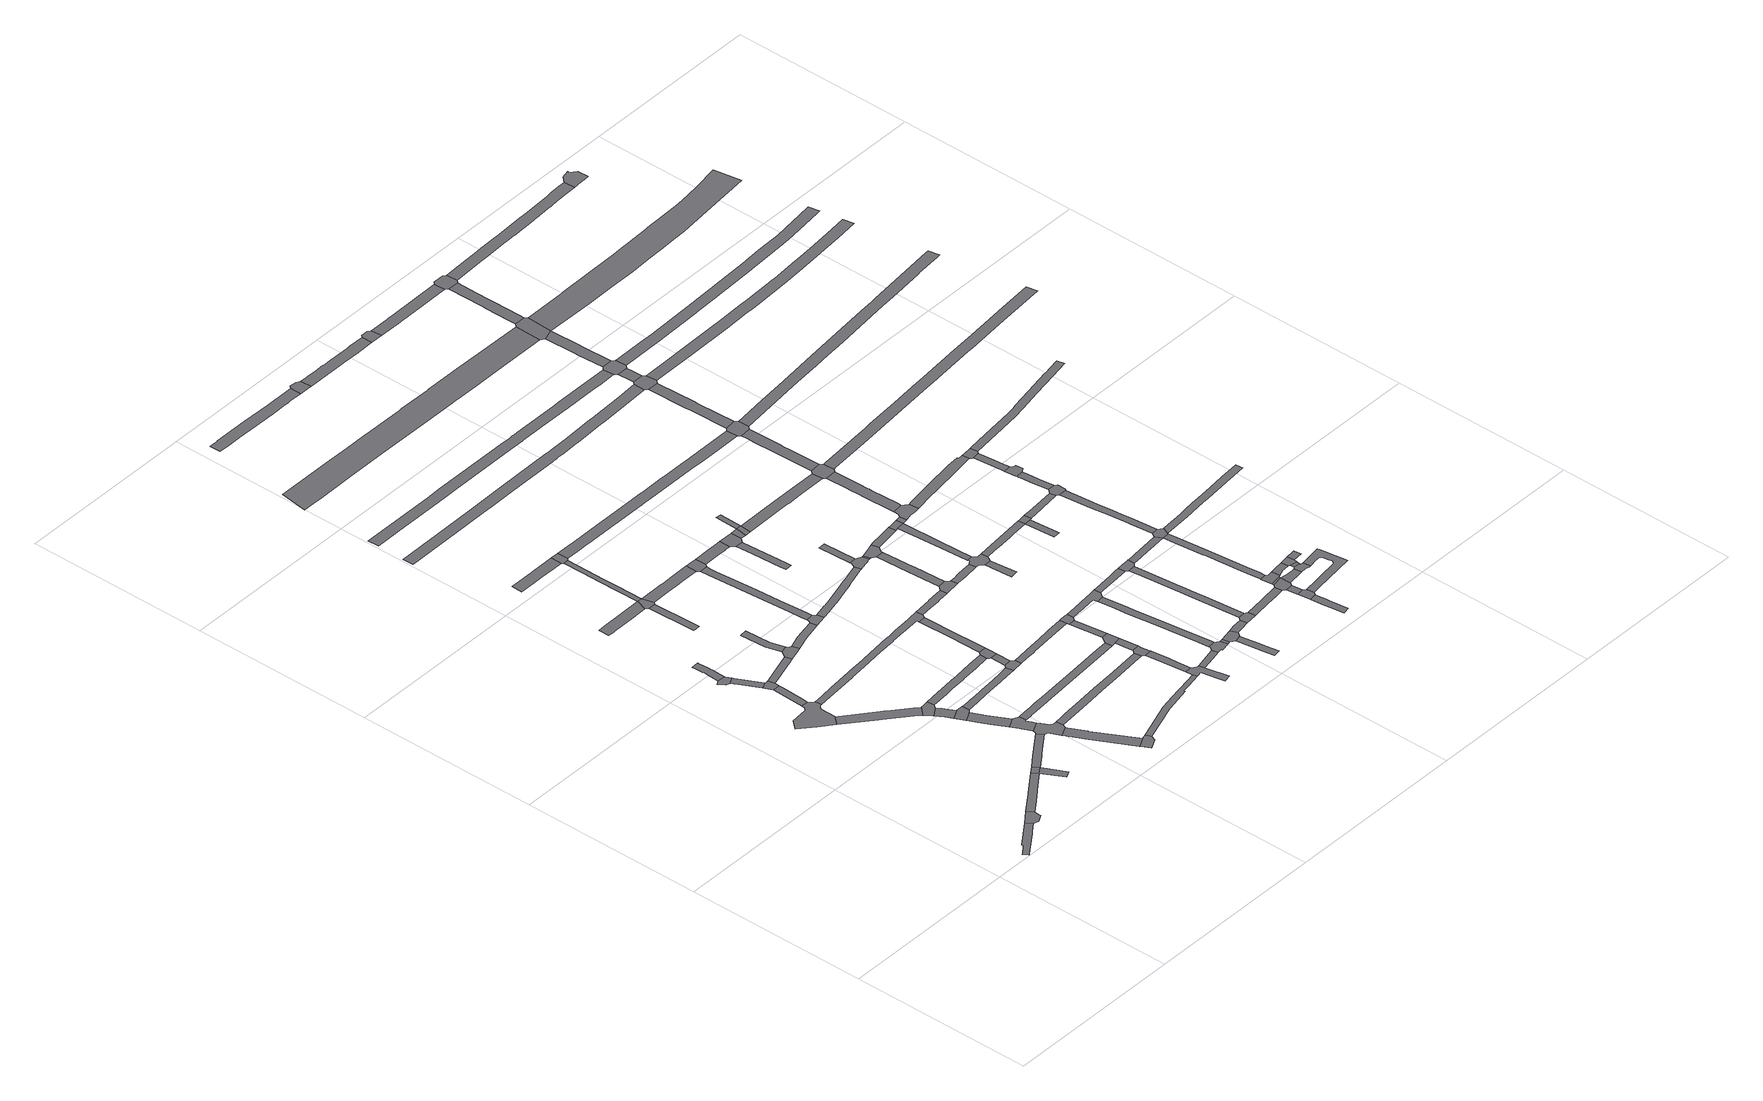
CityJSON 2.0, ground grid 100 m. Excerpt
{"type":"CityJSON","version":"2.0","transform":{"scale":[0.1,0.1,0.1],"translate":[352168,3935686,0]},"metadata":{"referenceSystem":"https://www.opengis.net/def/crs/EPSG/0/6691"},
"CityObjects":{
"road1":{"type":"Road","attributes":{"RoadStructureAttribute.sectionType":"1"},"geometry":[{"type":"MultiSurface","lod":"1","boundaries":[[[0,1,2,3,4,5,6,7,8,9,10]]]}]},
"road2":{"type":"Road","geometry":[{"type":"MultiSurface","lod":"1","boundaries":[[[11,12,13,14,15,0,10]]]}]},
"road3":{"type":"Road","attributes":{"RoadStructureAttribute.sectionType":"1"},"geometry":[{"type":"MultiSurface","lod":"1","boundaries":[[[16,17,18,19,20,15,14,21,22,23,24,25,26,27,28,29,26]]]}]},
"road4":{"type":"Road","geometry":[{"type":"MultiSurface","lod":"1","boundaries":[[[30,31,32,33,34,35,36,37,38,39,40,41,42,43]]]}]},
"road5":{"type":"Road","geometry":[{"type":"MultiSurface","lod":"1","boundaries":[[[29,44,16,26]]]}]},
"road6":{"type":"Road","geometry":[{"type":"MultiSurface","lod":"1","boundaries":[[[45,46,47,48,49,50]]]}]},
"road7":{"type":"Road","attributes":{"RoadStructureAttribute.sectionType":"1"},"geometry":[{"type":"MultiSurface","lod":"1","boundaries":[[[51,52,53,31,30,54,55,56]]]}]},
"road8":{"type":"Road","attributes":{"RoadStructureAttribute.sectionType":"1"},"geometry":[{"type":"MultiSurface","lod":"1","boundaries":[[[57,58,59,60,47,46]]]}]},
"road9":{"type":"Road","attributes":{"RoadStructureAttribute.sectionType":"1"},"geometry":[{"type":"MultiSurface","lod":"1","boundaries":[[[48,61,62,63,64,65,66,67,68,69,70,71,49]]]}]},
"road10":{"type":"Road","geometry":[{"type":"MultiSurface","lod":"1","boundaries":[[[72,59,58,73,74,51,56,75,76]]]}]},
"road11":{"type":"Road","attributes":{"RoadStructureAttribute.sectionType":"1"},"geometry":[{"type":"MultiSurface","lod":"1","boundaries":[[[77,78,79,80,81,82,83,84,85,86,38,37]]]}]},
"road12":{"type":"Road","attributes":{"RoadStructureAttribute.sectionType":"1"},"geometry":[{"type":"MultiSurface","lod":"1","boundaries":[[[87,88,89,90,91,44,29]]]}]},
"road13":{"type":"Road","geometry":[{"type":"MultiSurface","lod":"1","boundaries":[[[80,92,93,94,95,96,97,98,81]]]}]},
"road14":{"type":"Road","attributes":{"RoadStructureAttribute.sectionType":"1"},"geometry":[{"type":"MultiSurface","lod":"1","boundaries":[[[99,100,101,102,103,104,105,106,107,108,109,76,75]]]}]},
"road15":{"type":"Road","attributes":{"RoadStructureAttribute.sectionType":"1"},"geometry":[{"type":"MultiSurface","lod":"1","boundaries":[[[110,111,112,94,93,113,114,115]]]}]},
"road16":{"type":"Road","geometry":[{"type":"MultiSurface","lod":"1","boundaries":[[[116,110,115,117,118,119,120,121]]]}]},
"road17":{"type":"Road","attributes":{"RoadStructureAttribute.sectionType":"1"},"geometry":[{"type":"MultiSurface","lod":"1","boundaries":[[[122,123,124,118,117,125,126,127,128]]]}]},
"road18":{"type":"Road","attributes":{"RoadStructureAttribute.sectionType":"1"},"geometry":[{"type":"MultiSurface","lod":"1","boundaries":[[[129,130,131,132,133,134,135,136,137]]]}]},
"road19":{"type":"Road","geometry":[{"type":"MultiSurface","lod":"1","boundaries":[[[138,122,128,139,140,141,142,143,144,145,146,147]]]}]},
"road20":{"type":"Road","geometry":[{"type":"MultiSurface","lod":"1","boundaries":[[[148,149,150,151,152,153,154,155,156,157,143,142,158,159,90,89,160,161]]]}]},
"road21":{"type":"Road","geometry":[{"type":"MultiSurface","lod":"1","boundaries":[[[162,163,164,165,166,105,104,167,168]]]}]},
"road22":{"type":"Road","attributes":{"RoadStructureAttribute.sectionType":"1"},"geometry":[{"type":"MultiSurface","lod":"1","boundaries":[[[169,170,171,172,173,174,175,176,177,178,179,148,161]]]}]},
"road23":{"type":"Road","attributes":{"RoadStructureAttribute.sectionType":"1"},"geometry":[{"type":"MultiSurface","lod":"1","boundaries":[[[180,181,182,183,184,185]]]}]},
"road24":{"type":"Road","attributes":{"RoadStructureAttribute.sectionType":"1"},"geometry":[{"type":"MultiSurface","lod":"1","boundaries":[[[164,186,187,188,189,190,165]]]}]},
"road25":{"type":"Road","geometry":[{"type":"MultiSurface","lod":"1","boundaries":[[[175,174,191,192,193,194,195]]]}]},
"road26":{"type":"Road","attributes":{"RoadStructureAttribute.sectionType":"1"},"geometry":[{"type":"MultiSurface","lod":"1","boundaries":[[[196,197,198,199,200,201,202,203,204,205]]]}]},
"road27":{"type":"Road","geometry":[{"type":"MultiSurface","lod":"1","boundaries":[[[184,206,207,133,132,185]]]}]},
"road28":{"type":"Road","attributes":{"RoadStructureAttribute.sectionType":"1"},"geometry":[{"type":"MultiSurface","lod":"1","boundaries":[[[42,208,209,210,211,212,213,214,215,216,217,218,219,220,221,222,223,224,225,226,227,228,229,230,231,232,233,234,235,236,237,238,239,240,241,43]]]}]},
"road29":{"type":"Road","attributes":{"RoadStructureAttribute.sectionType":"1"},"geometry":[{"type":"MultiSurface","lod":"1","boundaries":[[[242,243,244,245,246,247,248,97,96,249,250,251,252,253,254,255]]]}]},
"road30":{"type":"Road","attributes":{"RoadStructureAttribute.sectionType":"1"},"geometry":[{"type":"MultiSurface","lod":"1","boundaries":[[[120,256,257,258,259,260,261,262,263,264,265,266,267,268,269,270,271,272,273,274,275,121]]]}]},
"road31":{"type":"Road","attributes":{"RoadStructureAttribute.sectionType":"1"},"geometry":[{"type":"MultiSurface","lod":"1","boundaries":[[[276,277,133,207,278,279,280,281,282]]]}]},
"road32":{"type":"Road","attributes":{"RoadStructureAttribute.sectionType":"1"},"geometry":[{"type":"MultiSurface","lod":"1","boundaries":[[[283,284,285,162,168,286,287,288,289,290,291,292,293]]]}]},
"road33":{"type":"Road","geometry":[{"type":"MultiSurface","lod":"1","boundaries":[[[281,294,295,200,199,282]]]}]},
"road34":{"type":"Road","attributes":{"RoadStructureAttribute.sectionType":"1"},"geometry":[{"type":"MultiSurface","lod":"1","boundaries":[[[296,297,298,299,300,301,302,303,207,206]]]}]},
"road35":{"type":"Road","geometry":[{"type":"MultiSurface","lod":"1","boundaries":[[[292,304,305,306,307,308,293]]]}]},
"road36":{"type":"Road","attributes":{"RoadStructureAttribute.sectionType":"1"},"geometry":[{"type":"MultiSurface","lod":"1","boundaries":[[[309,310,311,312,313,314,315,316,317,318,319,320,321,322,323,324,325,138,147]]]}]},
"road37":{"type":"Road","attributes":{"RoadStructureAttribute.sectionType":"1"},"geometry":[{"type":"MultiSurface","lod":"1","boundaries":[[[326,327,328,329,330,331,332,333,334,335,336,337,151,150]]]}]},
"road38":{"type":"Road","geometry":[{"type":"MultiSurface","lod":"1","boundaries":[[[338,339,340,264,263,341]]]}]},
"road39":{"type":"Road","attributes":{"RoadStructureAttribute.sectionType":"1"},"geometry":[{"type":"MultiSurface","lod":"1","boundaries":[[[342,343,344,345,346,347,348,349,350,351,352,307,306]]]}]},
"road40":{"type":"Road","attributes":{"RoadStructureAttribute.sectionType":"1"},"geometry":[{"type":"MultiSurface","lod":"1","boundaries":[[[339,353,354,340]]]}]},
"road41":{"type":"Road","attributes":{"RoadStructureAttribute.sectionType":"1"},"geometry":[{"type":"MultiSurface","lod":"1","boundaries":[[[194,355,356,357,358,359,360,361,362,363,364,365,195]]]}]},
"road42":{"type":"Road","geometry":[{"type":"MultiSurface","lod":"1","boundaries":[[[366,242,255,367,354,353,368,369]]]}]},
"road43":{"type":"Road","geometry":[{"type":"MultiSurface","lod":"1","boundaries":[[[370,371,372,300,299,348,347]]]}]},
"road44":{"type":"Road","attributes":{"RoadStructureAttribute.sectionType":"1"},"geometry":[{"type":"MultiSurface","lod":"1","boundaries":[[[373,374,375,226,225,376,377,366,369]]]}]},
"road45":{"type":"Road","attributes":{"RoadStructureAttribute.sectionType":"1"},"geometry":[{"type":"MultiSurface","lod":"1","boundaries":[[[378,379,380,381,382,383,384,385,386,387,388,389,390,391,305,304,392,393,394,395,396,397,398,399,400]]]}]},
"road46":{"type":"Road","attributes":{"RoadStructureAttribute.sectionType":"1"},"geometry":[{"type":"MultiSurface","lod":"1","boundaries":[[[401,402,403,404,371,370,405,406,407,408,409]]]}]},
"road47":{"type":"Road","attributes":{"RoadStructureAttribute.sectionType":"1"},"geometry":[{"type":"MultiSurface","lod":"1","boundaries":[[[410,411,412,413,414,415,416,417,418,419,420,421,422,423,338,341]]]}]},
"road48":{"type":"Road","attributes":{"RoadStructureAttribute.sectionType":"1"},"geometry":[{"type":"MultiSurface","lod":"1","boundaries":[[[424,425,426,427,428,429,430,431,432,433,434,435,436,437,438,439,440,441]]]}]},
"road49":{"type":"Road","geometry":[{"type":"MultiSurface","lod":"1","boundaries":[[[442,443,444,445,228,227,446,447,448,449,450,451,452,453]]]}]},
"road50":{"type":"Road","attributes":{"RoadStructureAttribute.sectionType":"1"},"geometry":[{"type":"MultiSurface","lod":"1","boundaries":[[[454,455,456,457,458,459,460,461]]]}]},
"road51":{"type":"Road","geometry":[{"type":"MultiSurface","lod":"1","boundaries":[[[360,359,462,463,464,465,466,467,468,469,470,471]]]}]},
"road52":{"type":"Road","attributes":{"RoadStructureAttribute.sectionType":"1"},"geometry":[{"type":"MultiSurface","lod":"1","boundaries":[[[470,472,473,474,475,476,477,478,471]]]}]},
"road53":{"type":"Road","geometry":[{"type":"MultiSurface","lod":"1","boundaries":[[[401,409,461,460,479,480]]]}]},
"road54":{"type":"Road","geometry":[{"type":"MultiSurface","lod":"1","boundaries":[[[481,482,483,484,332,331,477,476]]]}]},
"road55":{"type":"Road","attributes":{"RoadStructureAttribute.sectionType":"1"},"geometry":[{"type":"MultiSurface","lod":"1","boundaries":[[[485,486,487,484,483,488,489,490,491]]]}]},
"road56":{"type":"Road","geometry":[{"type":"MultiSurface","lod":"1","boundaries":[[[490,492,493,316,315,494,491]]]}]},
"road57":{"type":"Road","attributes":{"RoadStructureAttribute.sectionType":"1"},"geometry":[{"type":"MultiSurface","lod":"1","boundaries":[[[480,479,495,496]]]}]},
"road58":{"type":"Road","attributes":{"RoadStructureAttribute.sectionType":"1"},"geometry":[{"type":"MultiSurface","lod":"1","boundaries":[[[497,493,492,498,499]]]}]},
"road59":{"type":"Road","attributes":{"RoadStructureAttribute.sectionType":"1"},"geometry":[{"type":"MultiSurface","lod":"1","boundaries":[[[500,501,502,503,504,505,506,507,508,509,510,511,512,513,514,515,516,517,518,519,520,521,522,523,524,525,526,527,528]]]}]},
"road60":{"type":"Road","attributes":{"RoadStructureAttribute.sectionType":"1"},"geometry":[{"type":"MultiSurface","lod":"1","boundaries":[[[529,530,468,467,531,532]]]}]},
"road61":{"type":"Road","geometry":[{"type":"MultiSurface","lod":"1","boundaries":[[[533,534,535,536,537,415,414,497,499]]]}]},
"road62":{"type":"Road","geometry":[{"type":"MultiSurface","lod":"1","boundaries":[[[495,538,539,496]]]}]},
"road63":{"type":"Road","geometry":[{"type":"MultiSurface","lod":"1","boundaries":[[[540,541,542,378,543,544,545,546,547]]]}]},
"road64":{"type":"Road","geometry":[{"type":"MultiSurface","lod":"1","boundaries":[[[548,549,453,452,550,551]]]}]},
"road65":{"type":"Road","attributes":{"RoadStructureAttribute.sectionType":"1"},"geometry":[{"type":"MultiSurface","lod":"1","boundaries":[[[540,552,553,541]]]}]},
"road66":{"type":"Road","attributes":{"RoadStructureAttribute.sectionType":"1"},"geometry":[{"type":"MultiSurface","lod":"1","boundaries":[[[554,555,556,557,558,559,560,561,562,563,564,565,566,567,568,569,570,571,572,573,574,575,576,577,578,579,580,581,582]]]}]},
"road67":{"type":"Road","attributes":{"RoadStructureAttribute.sectionType":"1"},"geometry":[{"type":"MultiSurface","lod":"1","boundaries":[[[539,583,584,496]]]}]},
"road68":{"type":"Road","attributes":{"RoadStructureAttribute.sectionType":"1"},"geometry":[{"type":"MultiSurface","lod":"1","boundaries":[[[546,585,586,587,588,547]]]}]},
"road69":{"type":"Road","attributes":{"RoadStructureAttribute.sectionType":"1"},"geometry":[{"type":"MultiSurface","lod":"1","boundaries":[[[589,590,591,549,548,592,593,594]]]}]},
"road70":{"type":"Road","attributes":{"RoadStructureAttribute.sectionType":"1"},"geometry":[{"type":"MultiSurface","lod":"1","boundaries":[[[294,595,596,597,598,599,600,601,602,603,604,605,606,607,608,609,610,611,612,613,614,615,616,617,618,619,620,621,622,623,624,625,626,627,295]]]}]},
"road71":{"type":"Road","geometry":[{"type":"MultiSurface","lod":"1","boundaries":[[[628,629,630,631,632,587,586,633,589,594]]]}]},
"road72":{"type":"Road","geometry":[{"type":"MultiSurface","lod":"1","boundaries":[[[634,635,636,637,638,639,640,641,642,529,532]]]}]},
"road73":{"type":"Road","attributes":{"RoadStructureAttribute.sectionType":"1"},"geometry":[{"type":"MultiSurface","lod":"1","boundaries":[[[550,643,644,645,646,647,648,649,650,551]]]}]},
"road74":{"type":"Road","geometry":[{"type":"MultiSurface","lod":"1","boundaries":[[[651,652,534,533,653,654,655,656,657,658,659,660,661,662]]]}]},
"road75":{"type":"Road","attributes":{"RoadStructureAttribute.sectionType":"1"},"geometry":[{"type":"MultiSurface","lod":"1","boundaries":[[[639,638,663,664]]]}]},
"road76":{"type":"Road","attributes":{"function":"3","RoadStructureAttribute.sectionType":"1"},"geometry":[{"type":"MultiSurface","lod":"1","boundaries":[[[665,666,667,668,669,670,671,672,673,674,675,676,677,678,679,680,681,682,683,684,685,686,687,688,689,690,691]]]}]},
"road77":{"type":"Road","attributes":{"RoadStructureAttribute.sectionType":"1"},"geometry":[{"type":"MultiSurface","lod":"1","boundaries":[[[692,693,694,695,696,641,640,697,698,699,700,701,658,657]]]}]},
"road78":{"type":"Road","geometry":[{"type":"MultiSurface","lod":"1","boundaries":[[[702,703,704,705,706,424,441]]]}]},
"road79":{"type":"Road","attributes":{"RoadStructureAttribute.sectionType":"1"},"geometry":[{"type":"MultiSurface","lod":"1","boundaries":[[[707,708,709,710,711,712,713,714]]]}]},
"road80":{"type":"Road","geometry":[{"type":"MultiSurface","lod":"1","boundaries":[[[713,715,716,664,663,714]]]}]},
"road81":{"type":"Road","attributes":{"RoadStructureAttribute.sectionType":"1"},"geometry":[{"type":"MultiSurface","lod":"1","boundaries":[[[629,717,718,719,720,721,722,723,630]]]}]},
"road82":{"type":"Road","attributes":{"RoadStructureAttribute.sectionType":"1"},"geometry":[{"type":"MultiSurface","lod":"1","boundaries":[[[724,725,726,727,728]]]}]},
"road83":{"type":"Road","geometry":[{"type":"MultiSurface","lod":"1","boundaries":[[[729,730,731,732,646,645,733,724,728,734,735,736]]]}]},
"road84":{"type":"Road","attributes":{"RoadStructureAttribute.sectionType":"1"},"geometry":[{"type":"MultiSurface","lod":"1","boundaries":[[[538,737,738,739,740,741,742,743,744,745,746,747,539]]]}]},
"road85":{"type":"Road","attributes":{"RoadStructureAttribute.sectionType":"1"},"geometry":[{"type":"MultiSurface","lod":"1","boundaries":[[[748,716,715,749,750,751]]]}]},
"road86":{"type":"Road","attributes":{"RoadStructureAttribute.sectionType":"1"},"geometry":[{"type":"MultiSurface","lod":"1","boundaries":[[[752,753,731,730,754,755]]]}]},
"road87":{"type":"Road","geometry":[{"type":"MultiSurface","lod":"1","boundaries":[[[752,755,756,757,720,719]]]}]},
"road88":{"type":"Road","attributes":{"RoadStructureAttribute.sectionType":"1"},"geometry":[{"type":"MultiSurface","lod":"1","boundaries":[[[758,759,760,761,762,660,659,763,764,765,766,767]]]}]},
"road89":{"type":"Road","geometry":[{"type":"MultiSurface","lod":"1","boundaries":[[[750,768,769,770,771,772,751]]]}]},
"road90":{"type":"Road","attributes":{"RoadStructureAttribute.sectionType":"1"},"geometry":[{"type":"MultiSurface","lod":"1","boundaries":[[[773,774,756,755]]]}]},
"road91":{"type":"Road","attributes":{"RoadStructureAttribute.sectionType":"1"},"geometry":[{"type":"MultiSurface","lod":"1","boundaries":[[[703,775,776,777,778,779,780,781,782,783,784,785,786,787,788,789,790,791,792,793,794,795,704]]]}]},
"road92":{"type":"Road","attributes":{"RoadStructureAttribute.sectionType":"1"},"geometry":[{"type":"MultiSurface","lod":"1","boundaries":[[[796,797,798,799,800,801,772,771,802,803,804,805,806]]]}]},
"road93":{"type":"Road","attributes":{"RoadStructureAttribute.sectionType":"1"},"geometry":[{"type":"MultiSurface","lod":"1","boundaries":[[[735,807,808,809,810,811,812,813,814,815,816,817,818,819,815,820,821,736]]]}]},
"road94":{"type":"Road","geometry":[{"type":"MultiSurface","lod":"1","boundaries":[[[822,823,824,825,774,773,826,827,828,829]]]}]},
"road95":{"type":"Road","geometry":[{"type":"MultiSurface","lod":"1","boundaries":[[[830,831,832,833,834,767,766,796,806]]]}]},
"road96":{"type":"Road","attributes":{"RoadStructureAttribute.sectionType":"1"},"geometry":[{"type":"MultiSurface","lod":"1","boundaries":[[[835,836,837,838,839,840,824,823,841,842,843,844,845,846,847,848]]]}]},
"road97":{"type":"Road","attributes":{"RoadStructureAttribute.sectionType":"1"},"geometry":[{"type":"MultiSurface","lod":"1","boundaries":[[[769,849,850,851,852,853,854,855,770]]]}]},
"road98":{"type":"Road","geometry":[{"type":"MultiSurface","lod":"1","boundaries":[[[856,857,858,859,742,741,835,848]]]}]},
"road99":{"type":"Road","attributes":{"RoadStructureAttribute.sectionType":"1"},"geometry":[{"type":"MultiSurface","lod":"1","boundaries":[[[860,861,862,863,864,865,866,867,868,869]]]}]},
"road100":{"type":"Road","geometry":[{"type":"MultiSurface","lod":"1","boundaries":[[[870,871,872,820,815,819,873,874]]]}]},
"road101":{"type":"Road","geometry":[{"type":"MultiSurface","lod":"1","boundaries":[[[875,860,869,876,877,878]]]}]},
"road102":{"type":"Road","attributes":{"RoadStructureAttribute.sectionType":"1"},"geometry":[{"type":"MultiSurface","lod":"1","boundaries":[[[879,880,881,882,883,859,858,884,885,886,887,888]]]}]},
"road103":{"type":"Road","attributes":{"RoadStructureAttribute.sectionType":"1"},"geometry":[{"type":"MultiSurface","lod":"1","boundaries":[[[889,875,878,890,891]]]}]},
"road104":{"type":"Road","attributes":{"RoadStructureAttribute.sectionType":"1"},"geometry":[{"type":"MultiSurface","lod":"1","boundaries":[[[892,893,894,895,896,897,898,831,830,899,900,901,902]]]}]},
"road105":{"type":"Road","geometry":[{"type":"MultiSurface","lod":"1","boundaries":[[[782,903,904,905,906,907,908,783]]]}]},
"road106":{"type":"Road","geometry":[{"type":"MultiSurface","lod":"1","boundaries":[[[909,910,911,853,852,889,891]]]}]},
"road107":{"type":"Road","attributes":{"RoadStructureAttribute.sectionType":"1"},"geometry":[{"type":"MultiSurface","lod":"1","boundaries":[[[910,912,913,911]]]}]},
"road108":{"type":"Road","geometry":[{"type":"MultiSurface","lod":"1","boundaries":[[[912,914,915,916,917,918,913]]]}]},
"road109":{"type":"Road","geometry":[{"type":"MultiSurface","lod":"1","boundaries":[[[919,920,612,611,879,888,921,922]]]}]},
"road110":{"type":"Road","attributes":{"RoadStructureAttribute.sectionType":"1"},"geometry":[{"type":"MultiSurface","lod":"1","boundaries":[[[923,924,925,926,927,928,929,930,931,932,933,822,829]]]}]},
"road111":{"type":"Road","attributes":{"RoadStructureAttribute.sectionType":"1"},"geometry":[{"type":"MultiSurface","lod":"1","boundaries":[[[934,935,936,937,938,910,909,939,940]]]}]},
"road112":{"type":"Road","attributes":{"RoadStructureAttribute.sectionType":"1"},"geometry":[{"type":"MultiSurface","lod":"1","boundaries":[[[941,942,943,870,874,944,945]]]}]},
"road113":{"type":"Road","attributes":{"RoadStructureAttribute.sectionType":"1"},"geometry":[{"type":"MultiSurface","lod":"1","boundaries":[[[946,947,915,914,948,949,950,951,952]]]}]},
"road114":{"type":"Road","attributes":{"RoadStructureAttribute.sectionType":"1"},"geometry":[{"type":"MultiSurface","lod":"1","boundaries":[[[953,954,955,956,957,958,959,960,920,919]]]}]},
"road115":{"type":"Road","geometry":[{"type":"MultiSurface","lod":"1","boundaries":[[[961,962,963,964,892,902]]]}]},
"road116":{"type":"Road","geometry":[{"type":"MultiSurface","lod":"1","boundaries":[[[965,966,967,934,940,968,969,970,971]]]}]},
"road117":{"type":"Road","attributes":{"RoadStructureAttribute.sectionType":"1"},"geometry":[{"type":"MultiSurface","lod":"1","boundaries":[[[972,967,966,973]]]}]},
"road118":{"type":"Road","geometry":[{"type":"MultiSurface","lod":"1","boundaries":[[[974,975,976,946,952,977,972,973]]]}]},
"road119":{"type":"Road","attributes":{"RoadStructureAttribute.sectionType":"1"},"geometry":[{"type":"MultiSurface","lod":"1","boundaries":[[[876,978,979,980,981,982,983,984,985,971,970,986,987,988,989,990,991,992,993,877]]]}]},
"road120":{"type":"Road","attributes":{"RoadStructureAttribute.sectionType":"1"},"geometry":[{"type":"MultiSurface","lod":"1","boundaries":[[[994,995,996,997,998,999,964,963,1000,1001,1002,1003,1004]]]}]},
"road121":{"type":"Road","geometry":[{"type":"MultiSurface","lod":"1","boundaries":[[[527,957,956,1005,1006,1007,1008,528]]]}]},
"road122":{"type":"Road","attributes":{"RoadStructureAttribute.sectionType":"1"},"geometry":[{"type":"MultiSurface","lod":"1","boundaries":[[[1009,1010,1011,1012,1013,1014,1015,1008,1007]]]}]},
"road123":{"type":"Road","attributes":{"RoadStructureAttribute.sectionType":"1"},"geometry":[{"type":"MultiSurface","lod":"1","boundaries":[[[1016,1017,975,974]]]}]},
"road124":{"type":"Road","geometry":[{"type":"MultiSurface","lod":"1","boundaries":[[[1018,1019,1020,1021,941,945,994,1004]]]}]},
"road125":{"type":"Road","geometry":[{"type":"MultiSurface","lod":"1","boundaries":[[[1022,1023,1024,570,569,1013,1012,1025]]]}]},
"road126":{"type":"Road","attributes":{"RoadStructureAttribute.sectionType":"1"},"geometry":[{"type":"MultiSurface","lod":"1","boundaries":[[[1026,1027,1028,1029,906,905,1030,1031,1032,1033,1034,1035,1036]]]}]},
"road127":{"type":"Road","attributes":{"RoadStructureAttribute.sectionType":"1"},"geometry":[{"type":"MultiSurface","lod":"1","boundaries":[[[1037,1038,1039,1040,1021,1020,1041,1042,1043,1044]]]}]},
"road128":{"type":"Road","geometry":[{"type":"MultiSurface","lod":"1","boundaries":[[[1045,1046,1044,1043,1047,1048,1049,1050]]]}]},
"road129":{"type":"Road","attributes":{"RoadStructureAttribute.sectionType":"1"},"geometry":[{"type":"MultiSurface","lod":"1","boundaries":[[[1051,1052,1053,1045,1050,1054,1055,1056,1057]]]}]},
"road130":{"type":"Road","attributes":{"RoadStructureAttribute.sectionType":"1"},"geometry":[{"type":"MultiSurface","lod":"1","boundaries":[[[1058,1059,1060,1061,1024,1023,1062,1063,1064,1065]]]}]},
"road131":{"type":"Road","geometry":[{"type":"MultiSurface","lod":"1","boundaries":[[[1066,1067,1068,927,926,1069,1051,1057]]]}]},
"road132":{"type":"Road","attributes":{"RoadStructureAttribute.sectionType":"1"},"geometry":[{"type":"MultiSurface","lod":"1","boundaries":[[[1070,1071,1072,1073,1074,1075,918,917,1076,1077,1078,1079,1080,961,1081,1082,1083,1084,1085,1086,1087,1088,1089,1090,1091,1092,1093,1094,1095,1096,1097,1098,1099,1100,1101,1102,1103,962,961,902]]]}]},
"road133":{"type":"Road","geometry":[{"type":"MultiSurface","lod":"1","boundaries":[[[1064,1104,1105,1106,678,677,1107,1065]]]}]},
"road134":{"type":"Road","attributes":{"RoadStructureAttribute.sectionType":"1"},"geometry":[{"type":"MultiSurface","lod":"1","boundaries":[[[1105,1108,1109,1110,1111,1112,1113,1114,1115,1116,1117,1118,1119,1120,1106]]]}]},
"road135":{"type":"Road","geometry":[{"type":"MultiSurface","lod":"1","boundaries":[[[1114,1113,1121,1122,1123,1124,1125,1026,1036]]]}]},
"road136":{"type":"Road","attributes":{"RoadStructureAttribute.sectionType":"1"},"geometry":[{"type":"MultiSurface","lod":"1","boundaries":[[[1066,1126,1127,1128,1129,1130,1131,1132,1133,1134,1135,1136,1137,1138,1139,1140,1141,1142,1143,1144,1067]]]}]},
"road137":{"type":"Road","attributes":{"RoadStructureAttribute.sectionType":"1"},"geometry":[{"type":"MultiSurface","lod":"1","boundaries":[[[856,1145,1146,1147,1148,1149,1150,1151,1152,1153,1154,1155,1156,1157,1158,1159,1160,1161,1162,1163,1164,1165,1166,857]]]}]},
"road138":{"type":"Road","attributes":{"RoadStructureAttribute.sectionType":"1"},"geometry":[{"type":"MultiSurface","lod":"1","boundaries":[[[921,1167,1168,1169,1170,1171,1172,1173,1174,1175,1176,1177,1178,1179,1180,1181,1182,1183,1184,1185,1186,1187,1188,1189,922]]]}]},
"road139":{"type":"Road","attributes":{"RoadStructureAttribute.sectionType":"1"},"geometry":[{"type":"MultiSurface","lod":"1","boundaries":[[[1005,1190,1191,1192,1193,1194,1195,1196,1197,1198,1199,1200,1201,1202,1203,1204,1205,1206,1207,1208,1209,1210,1211,1212,1213,1214,1215,1216,1006]]]}]},
"road140":{"type":"Road","attributes":{"RoadStructureAttribute.sectionType":"1"},"geometry":[{"type":"MultiSurface","lod":"1","boundaries":[[[1217,1218,1219,1220,1221,1222,1223,1224,1225,1226,1227,1228,1229,1230,1231,1122,1121,1232,1233,1234,1235,1236,1237,1238,1239,1240,1241,1242,1243,1244,1245,1246,1247,1248]]]}]},
"road141":{"type":"Road","attributes":{"RoadStructureAttribute.sectionType":"1"},"geometry":[{"type":"MultiSurface","lod":"1","boundaries":[[[1249,1250,1251,1252,1253,1254,1255,1256,1257,1258,1259,1260,1261,1262,1263,1264,1265,1266,1267,1268,1269,1270,1271,1272,1273,1274,1022,1025]]]}]},
"road142":{"type":"Road","attributes":{"function":"3","RoadStructureAttribute.sectionType":"1"},"geometry":[{"type":"MultiSurface","lod":"1","boundaries":[[[1275,1276,1277,1278,1279,1280,1281,1282,1283,1284,1285,1286,1287,1104,1064,1288,1289,1290,1291,1292,1293,1294,1295,1296]]]}]},
"road143":{"type":"Road","geometry":[{"type":"MultiSurface","lod":"1","boundaries":[[[1248,1247,1297,1298,1299,1300,1301,1302,1303,1304]]]}]}
},
"vertices":[
[382,175,0],[250,79,0],[255,73,0],[250,69,0],[203,34,0],[198,31,0],[217,5,0],[224,10,0],[345,98,0],[356,107,0],[406,143,0],
[435,134,0],[476,156,0],[472,164,0],[478,194,0],[454,229,0],
[688,398,0],[636,361,0],[564,309,0],[558,304,0],[539,290,0],[542,240,0],[544,244,0],[570,263,0],[636,312,0],[659,328,0],[711,366,0],[772,252,0],[807,270,0],[745,391,0],
[419,1523,0],[379,1525,0],[378,1507,0],[365,1492,0],[268,1482,0],[230,1436,0],[308,1371,0],[380,1312,0],[418,1357,0],[418,1358,0],[421,1445,0],[436,1461,0],[447,1462,0],[443,1499,0],
[722,423,0],
[273,1893,0],[292,1888,0],[328,1906,0],[313,1935,0],[272,1941,0],[250,1926,0],
[387,1703,0],[386,1678,0],[382,1584,0],[421,1557,0],[426,1678,0],[427,1701,0],
[312,1850,0],[364,1749,0],[400,1767,0],[332,1898,0],
[315,2014,0],[315,2017,0],[314,2037,0],[311,2096,0],[311,2099,0],[271,2098,0],[272,2078,0],[274,2035,0],[275,2025,0],[275,2015,0],[274,1991,0],
[410,1763,0],[381,1716,0],[385,1709,0],[429,1728,0],[421,1766,0],
[532,1187,0],[544,1177,0],[661,1082,0],[688,1056,0],[730,1100,0],[704,1124,0],[608,1204,0],[598,1212,0],[570,1234,0],[494,1296,0],
[813,440,0],[830,453,0],[945,536,0],[922,569,0],[790,473,0],
[700,1044,0],[719,1015,0],[770,1049,0],[774,1055,0],[782,1065,0],[778,1104,0],[756,1102,0],
[434,1730,0],[436,1730,0],[557,1768,0],[589,1778,0],[606,1783,0],[619,1787,0],[608,1823,0],[594,1819,0],[492,1788,0],[429,1768,0],[422,1766,0],
[819,960,0],[800,997,0],[787,1023,0],[735,992,0],[740,982,0],[764,933,0],
[834,960,0],[790,879,0],[845,906,0],[849,910,0],[858,919,0],[858,959,0],
[937,724,0],[895,805,0],[881,833,0],[798,864,0],[815,830,0],[843,774,0],[883,696,0],
[234,2543,0],[246,2544,0],[378,2545,0],[460,2546,0],[481,2606,0],[368,2605,0],[243,2604,0],[201,2603,0],[201,2543,0],
[969,711,0],[906,652,0],[908,649,0],[910,644,0],[934,594,0],[988,622,0],[978,642,0],[964,670,0],[966,670,0],[973,671,0],
[1048,499,0],[1050,504,0],[1057,517,0],[1053,557,0],[1035,556,0],[1020,564,0],[1015,567,0],[1011,573,0],[1010,577,0],[1006,585,0],[929,574,0],[927,573,0],[965,531,0],[994,472,0],
[688,1850,0],[669,1857,0],[667,1867,0],[628,1856,0],[624,1850,0],[665,1801,0],[699,1812,0],
[998,463,0],[1008,443,0],[1010,439,0],[1043,372,0],[1043,371,0],[1164,145,0],[1219,174,0],[1211,188,0],[1095,400,0],[1095,401,0],[1053,489,0],
[484,2269,0],[496,2269,0],[524,2270,0],[522,2324,0],[515,2532,0],[475,2532,0],
[645,1947,0],[637,2085,0],[598,2083,0],[605,1940,0],[626,1863,0],
[1167,139,0],[1191,95,0],[1245,124,0],[1256,152,0],[1246,183,0],
[276,3060,0],[333,3060,0],[415,3060,0],[467,3061,0],[467,3121,0],[438,3121,0],[333,3120,0],[328,3120,0],[188,3120,0],[188,3060,0],
[526,2546,0],[507,2606,0],
[547,1472,0],[576,1475,0],[603,1478,0],[603,1476,0],[694,1485,0],[694,1487,0],[756,1493,0],[833,1501,0],[923,1510,0],[1021,1520,0],[1023,1520,0],[1055,1523,0],[1080,1526,0],[1098,1528,0],[1098,1526,0],[1179,1534,0],[1208,1537,0],[1208,1522,0],[1248,1525,0],[1261,1544,0],[1257,1581,0],[1200,1575,0],[1191,1574,0],[1087,1564,0],[1050,1560,0],[1023,1557,0],[1021,1557,0],[887,1543,0],[829,1537,0],[770,1532,0],[753,1530,0],[674,1522,0],[572,1512,0],[499,1504,0],
[1205,1147,0],[1117,1139,0],[1018,1129,0],[1016,1129,0],[976,1125,0],[928,1120,0],[864,1113,0],[881,1075,0],[932,1080,0],[946,1081,0],[1016,1088,0],[1018,1088,0],[1117,1098,0],[1204,1107,0],
[928,927,0],[1002,935,0],[1014,936,0],[1016,936,0],[1033,938,0],[1114,946,0],[1165,951,0],[1218,956,0],[1207,994,0],[1177,991,0],[1161,989,0],[1151,988,0],[1151,986,0],[1066,978,0],[1016,973,0],[1014,973,0],[998,971,0],[961,968,0],[920,964,0],[874,959,0],
[479,2939,0],[479,2835,0],[506,2755,0],[505,2835,0],[505,2938,0],[504,3051,0],[478,3050,0],
[825,1888,0],[763,1874,0],[759,1873,0],[748,1827,0],[753,1829,0],[753,1831,0],[770,1836,0],[797,1842,0],[809,1845,0],[883,1862,0],[875,1899,0],
[514,3061,0],[513,3121,0],
[631,2547,0],[703,2547,0],[728,2548,0],[827,2549,0],[827,2609,0],[726,2608,0],[660,2607,0],[647,2607,0],
[949,1877,0],[941,1914,0],[926,1928,0],[884,1925,0],[885,1914,0],
[988,672,0],[1011,674,0],[1013,674,0],[1057,678,0],[1343,702,0],[1615,726,0],[1651,730,0],[1648,770,0],[1581,764,0],[1342,743,0],[1154,727,0],[1133,725,0],[1091,722,0],[1061,719,0],[1013,715,0],[1011,715,0],[979,712,0],
[1182,529,0],[1249,536,0],[1368,547,0],[1484,558,0],[1661,575,0],[1682,577,0],[1676,617,0],[1480,598,0],[1358,587,0],[1245,576,0],[1123,564,0],[1094,561,0],
[1278,999,0],[1261,1014,0],[1221,1009,0],[1281,963,0],
[925,1958,0],[913,2117,0],[903,2246,0],[885,2482,0],[885,2500,0],[885,2534,0],[841,2532,0],[842,2482,0],[861,2238,0],[877,2023,0],[882,1952,0],
[1259,1094,0],[1219,1094,0],
[1467,223,0],[1612,251,0],[1610,259,0],[1650,266,0],[1736,283,0],[1730,307,0],[1677,297,0],[1616,285,0],[1605,282,0],[1541,270,0],[1458,253,0],
[1218,1162,0],[1213,1100,0],[1259,1128,0],[1258,1163,0],
[894,2549,0],[894,2609,0],[848,2609,0],
[1256,1271,0],[1255,1308,0],[1255,1321,0],[1214,1324,0],[1216,1266,0],
[1325,2017,0],[1277,2003,0],[1244,1993,0],[1225,1987,0],[1225,1989,0],[1185,1977,0],[1136,1963,0],[1060,1941,0],[1057,1940,0],[1040,1937,0],[1028,1934,0],[1027,1934,0],[1026,1933,0],[1014,1931,0],[1021,1893,0],[1025,1894,0],[1027,1894,0],[1063,1902,0],[1068,1903,0],[1156,1929,0],[1196,1940,0],[1224,1949,0],[1336,1983,0],
[1066,2611,0],[1036,2611,0],[1034,2611,0],[983,2610,0],[983,2550,0],[1013,2550,0],[1033,2550,0],[1035,2550,0],[1067,2550,0],
[1328,967,0],[1377,972,0],[1391,974,0],[1557,990,0],[1643,999,0],[1640,1037,0],[1611,1034,0],[1575,1031,0],[1552,1028,0],[1539,1027,0],[1472,1020,0],[1472,1019,0],[1408,1012,0],[1325,1004,0],
[650,4857,0],[553,4857,0],[545,4857,0],[489,4858,0],[323,4860,0],[130,4859,0],[129,4859,0],[93,4859,0],[80,4859,0],[80,4798,0],[132,4798,0],[219,4798,0],[297,4797,0],[453,4797,0],[543,4797,0],[556,4797,0],[576,4798,0],[649,4797,0],
[1391,1596,0],[1360,1593,0],[1360,1591,0],[1357,1591,0],[1327,1551,0],[1327,1549,0],[1380,1554,0],[1395,1556,0],[1395,1557,0],[1396,1557,0],[1455,1563,0],[1451,1602,0],
[1095,2434,0],[1105,2271,0],[1107,2243,0],[1147,2245,0],[1145,2275,0],[1131,2484,0],[1129,2529,0],[1088,2530,0],
[1765,290,0],[1785,194,0],[1792,164,0],[1828,171,0],[1831,172,0],[1804,298,0],[1797,330,0],[1787,328,0],[1763,347,0],[1725,342,0],
[1753,425,0],[1753,431,0],[1754,431,0],[1750,468,0],[1737,569,0],[1697,564,0],[1710,464,0],
[1149,2551,0],[1148,2611,0],
[1736,579,0],[1730,622,0],[1728,637,0],[1688,632,0],
[1677,728,0],[1679,706,0],[1684,668,0],[1724,671,0],[1719,712,0],[1716,738,0],[1676,732,0],
[1707,807,0],[1670,803,0],[1667,731,0],
[1180,2551,0],[1188,2612,0],
[1646,981,0],[1687,960,0],[1683,986,0],
[1587,3667,0],[1393,3657,0],[1372,3657,0],[1201,3650,0],[1184,3649,0],[1095,3645,0],[1048,3645,0],[1046,3645,0],[727,3642,0],[523,3640,0],[398,3638,0],[17,3634,0],[17,3574,0],[398,3578,0],[523,3579,0],[584,3580,0],[729,3581,0],[784,3582,0],[1018,3584,0],[1045,3584,0],[1047,3585,0],[1054,3585,0],[1096,3585,0],[1185,3589,0],[1205,3589,0],[1375,3596,0],[1396,3597,0],[1700,3610,0],[1701,3672,0],
[1924,358,0],[1872,346,0],[1878,313,0],[1931,325,0],
[1697,1004,0],[1694,1040,0],[1679,1039,0],[1679,1041,0],[1652,1038,0],
[1213,2552,0],[1218,2612,0],
[1375,2053,0],[1338,2051,0],[1339,2044,0],[1337,1981,0],[1345,1983,0],[1386,1993,0],[1416,2001,0],[1407,2036,0],
[1516,1630,0],[1471,1625,0],[1542,1572,0],[1538,1611,0],
[1368,2234,0],[1329,2232,0],
[20,3786,0],[210,3786,0],[440,3787,0],[523,3788,0],[566,3788,0],[963,3790,0],[1048,3790,0],[1050,3790,0],[1055,3790,0],[1056,3790,0],[1188,3791,0],[1337,3791,0],[1371,3791,0],[1545,3792,0],[1598,3792,0],[1696,3793,0],[1693,3853,0],[1538,3852,0],[1372,3851,0],[1336,3851,0],[1080,3850,0],[1057,3850,0],[1050,3850,0],[1048,3850,0],[1027,3850,0],[963,3850,0],[524,3848,0],[439,3847,0],[16,3846,0],
[1222,2737,0],[1192,2739,0],
[1419,2001,0],[1425,2003,0],[1415,2038,0],[1412,2038,0],
[1449,1985,0],[1460,1804,0],[1460,1802,0],[1505,1807,0],[1505,1810,0],[1494,1987,0],
[587,3061,0],[643,3061,0],[663,3061,0],[807,3061,0],[846,3061,0],[856,3061,0],[1037,3061,0],[1039,3061,0],[1041,3061,0],[1114,3061,0],[1139,3061,0],[1295,3062,0],[1297,3062,0],[1388,3062,0],[1451,3062,0],[1578,3062,0],[1718,3062,0],[1716,3123,0],[1461,3122,0],[1449,3122,0],[1388,3122,0],[1295,3122,0],[1254,3122,0],[1109,3122,0],[1108,3122,0],[1042,3122,0],[1040,3122,0],[857,3121,0],[807,3121,0],[794,3121,0],[634,3121,0],[590,3121,0],[587,3121,0],
[1494,2000,0],[1512,2024,0],[1502,2063,0],[1485,2059,0],[1485,2057,0],[1427,2001,0],
[1940,326,0],[1957,330,0],[1958,323,0],[1958,322,0],[2010,333,0],[2001,372,0],[1977,390,0],[1937,385,0],[1938,377,0],
[1569,1575,0],[1604,1579,0],[1691,1588,0],[1687,1626,0],[1667,1624,0],[1602,1617,0],[1579,1615,0],[1574,1614,0],
[1759,1047,0],[1733,1044,0],[1737,1008,0],[1780,1012,0],[1788,1013,0],[1857,1020,0],[1860,997,0],[1900,1002,0],[1918,1026,0],[1915,1063,0],[1880,1059,0],[1851,1056,0],
[2025,336,0],[2017,375,0],
[65,4218,0],[107,4219,0],[334,4222,0],[475,4221,0],[529,4221,0],[850,4220,0],[1053,4220,0],[1055,4220,0],[1086,4220,0],[1093,4220,0],[1240,4220,0],[1376,4221,0],[1672,4222,0],[1675,4367,0],[1375,4369,0],[1282,4369,0],[1056,4370,0],[1054,4370,0],[868,4370,0],[863,4370,0],[851,4370,0],[560,4371,0],[532,4371,0],[478,4371,0],[334,4372,0],[24,4372,0],[1,4217,0],
[1870,920,0],[1881,825,0],[1898,691,0],[1910,603,0],[1930,443,0],[1976,399,0],[1949,609,0],[1938,697,0],[1921,830,0],[1917,866,0],
[718,4797,0],[722,4797,0],[718,4856,0],[701,4869,0],[664,4872,0],
[2070,207,0],[2074,180,0],[2084,113,0],[2123,119,0],[2111,193,0],[2105,225,0],[2088,328,0],[2053,319,0],
[2105,353,0],[2090,391,0],
[1525,2027,0],[1590,2037,0],[1659,2047,0],[1653,2086,0],[1653,2087,0],[1589,2078,0],[1517,2067,0],
[1730,1567,0],[1733,1530,0],[1742,1418,0],[1784,1422,0],[1769,1570,0],
[1757,1634,0],[1734,1653,0],[1705,1651,0],[1706,1640,0],[1706,1589,0],[1772,1575,0],[1784,1597,0],[1781,1636,0],
[1430,2554,0],[1484,2554,0],[1492,2554,0],[1577,2555,0],[1732,2556,0],[1728,2616,0],[1590,2615,0],[1481,2614,0],[1471,2614,0],[1234,2612,0],[1224,2612,0],
[2129,399,0],[2136,359,0],[2186,366,0],[2181,405,0],
[1675,2050,0],[1691,1838,0],[1728,1842,0],[1720,2057,0],
[1714,2095,0],[1671,2088,0],
[2089,1082,0],[2048,1078,0],[2044,1077,0],[2044,1076,0],[1938,1065,0],[1926,1027,0],[1943,1029,0],[2022,1036,0],[2112,1044,0],[2108,1084,0],
[2213,369,0],[2254,375,0],[2249,414,0],[2233,424,0],[2193,421,0],
[1752,2061,0],[1746,2100,0],
[863,4796,0],[869,4796,0],[876,4796,0],[956,4796,0],[1059,4795,0],[1061,4795,0],[1106,4796,0],[1152,4796,0],[1152,4855,0],[1119,4855,0],[1062,4855,0],[1060,4855,0],[1055,4855,0],[1046,4855,0],[961,4855,0],[940,4855,0],[879,4855,0],[875,4856,0],[823,4855,0],[769,4856,0],[763,4856,0],
[2129,1033,0],[2136,964,0],[2146,872,0],[2161,728,0],[2162,723,0],[2168,665,0],[2210,647,0],[2201,727,0],[2201,732,0],[2189,842,0],[2169,1038,0],
[1791,1598,0],[1869,1606,0],[1869,1605,0],[1899,1608,0],[1933,1611,0],[1960,1613,0],[1991,1616,0],[1990,1618,0],[2082,1627,0],[2095,1460,0],[2135,1464,0],[2134,1481,0],[2122,1629,0],[2078,1664,0],[1827,1640,0],
[1845,2128,0],[1817,2151,0],[1758,2142,0],[1759,2116,0],[1790,2070,0],[1806,2068,0],[1831,2072,0],[1853,2075,0],
[2185,1053,0],[2187,1090,0],[2187,1092,0],[2183,1091,0],[2139,1087,0],
[1746,2542,0],[1750,2416,0],[1750,2414,0],[1752,2345,0],[1752,2343,0],[1752,2335,0],[1817,2176,0],[1815,2261,0],[1813,2323,0],[1812,2342,0],[1812,2347,0],[1810,2403,0],[1809,2451,0],[1806,2546,0],
[2374,390,0],[2380,391,0],[2442,399,0],[2477,404,0],[2471,443,0],[2375,431,0],[2360,429,0],
[1820,2561,0],[1817,2622,0],[1802,2635,0],[1742,2631,0],
[2510,259,0],[2520,182,0],[2521,175,0],[2523,153,0],[2533,76,0],[2572,84,0],[2561,179,0],[2560,187,0],[2557,208,0],[2549,264,0],
[2127,1670,0],[2085,1666,0],[2078,1665,0],[2131,1630,0],[2131,1632,0],
[2501,326,0],[2559,281,0],[2556,321,0],[2540,332,0],
[1733,3048,0],[1733,3015,0],[1734,2966,0],[1737,2863,0],[1738,2814,0],[1798,2814,0],[1797,2846,0],[1797,2867,0],[1793,3045,0],[1793,3053,0],
[2493,391,0],[2539,339,0],[2532,394,0],
[2396,1110,0],[2351,1106,0],[2315,1103,0],[2242,1095,0],[2235,1095,0],[2231,1094,0],[2190,1090,0],[2244,1058,0],[2295,1063,0],[2317,1065,0],[2417,1075,0],
[1175,4797,0],[1187,4796,0],[1222,4796,0],[1217,4856,0],[1203,4866,0],[1164,4866,0],
[2543,412,0],[2544,469,0],[2483,458,0],
[2543,477,0],[2482,470,0],
[2554,484,0],[2549,530,0],[2524,527,0],[2512,536,0],[2476,532,0],
[1791,3142,0],[1730,3137,0],[1806,3068,0],[1806,3129,0],
[1962,2092,0],[2002,2098,0],[2192,2127,0],[2286,2140,0],[2282,2179,0],[2254,2176,0],[2253,2186,0],[2184,2180,0],[2013,2154,0],[1870,2132,0],[1861,2130,0],
[2633,465,0],[2622,464,0],[2610,464,0],[2583,464,0],[2570,466,0],[2634,423,0],[2638,424,0],
[2331,1689,0],[2167,1674,0],[2152,1673,0],[2170,1636,0],[2338,1656,0],
[2629,540,0],[2579,533,0],[2574,492,0],[2584,496,0],[2587,497,0],[2610,500,0],[2634,502,0],
[1784,3354,0],[1784,3380,0],[1784,3381,0],[1777,3599,0],[1717,3599,0],[1723,3376,0],[1724,3354,0],[1725,3328,0],
[2454,1080,0],[2473,1119,0],[2447,1136,0],[2411,1132,0],
[2678,467,0],[2679,469,0],[2644,475,0],[2672,428,0],[2691,421,0],[2702,422,0],[2695,462,0],
[2641,495,0],[2682,489,0],
[2685,508,0],[2680,548,0],[2633,541,0],[2639,498,0],
[2604,287,0],[2687,298,0],[2842,319,0],[2838,360,0],[2833,389,0],[2824,442,0],[2819,472,0],[2818,482,0],[2747,430,0],[2770,434,0],[2786,421,0],[2791,387,0],[2794,368,0],[2783,353,0],[2674,338,0],[2631,332,0],
[2351,1645,0],[2373,1462,0],[2383,1382,0],[2395,1282,0],[2398,1258,0],[2398,1254,0],[2432,1285,0],[2428,1320,0],[2422,1384,0],[2412,1473,0],[2393,1647,0],
[1792,3613,0],[1788,3673,0],[1774,3687,0],[1714,3686,0],
[1772,3735,0],[1772,3758,0],[1772,3761,0],[1771,3779,0],[1711,3778,0],[1712,3755,0],[1712,3734,0],
[2739,514,0],[2734,554,0],
[2402,1658,0],[2402,1701,0],[2388,1710,0],[2350,1713,0],
[1782,3855,0],[1768,3869,0],[1707,3867,0],[1785,3794,0],
[1669,4858,0],[1374,4855,0],[1338,4855,0],[1332,4855,0],[1341,4795,0],[1374,4795,0],[1409,4795,0],[1414,4795,0],[1492,4797,0],[1580,4798,0],[1672,4798,0],
[2329,1875,0],[2329,1870,0],[2330,1864,0],[2337,1796,0],[2378,1799,0],[2371,1862,0],[2368,1888,0],[2328,1884,0],
[2320,1954,0],[2327,1895,0],[2392,1905,0],[2387,1945,0],[2375,1944,0],[2361,1958,0],
[2302,2127,0],[2316,1991,0],[2319,1965,0],[2359,1976,0],[2357,1990,0],[2351,2046,0],[2342,2132,0],
[1694,4203,0],[1701,4048,0],[1701,4042,0],[1702,4009,0],[1761,4043,0],[1761,4052,0],[1755,4225,0],[1694,4204,0],
[2352,2146,0],[2348,2186,0],[2301,2181,0],[2297,2131,0],
[2427,991,0],[2442,852,0],[2442,848,0],[2464,640,0],[2468,608,0],[2476,533,0],[2509,569,0],[2501,643,0],[2478,858,0],[2476,877,0],[2456,1062,0],[2464,1081,0],[2609,1094,0],[2739,1107,0],[2781,1111,0],[2813,1113,0],[2813,1114,0],[2957,1127,0],[2979,1129,0],[3053,1136,0],[3049,1175,0],[3033,1173,0],[3029,1173,0],[3028,1174,0],[2981,1170,0],[2975,1169,0],[2808,1152,0],[2789,1151,0],[2778,1149,0],[2703,1142,0],[2645,1137,0],[2645,1135,0],[2606,1131,0],[2480,1120,0],
[1763,4368,0],[1750,4381,0],[1689,4381,0],[1693,4205,0],
[1750,4416,0],[1748,4566,0],[1748,4590,0],[1748,4673,0],[1747,4750,0],[1747,4784,0],[1687,4785,0],[1687,4780,0],[1690,4594,0],[1690,4589,0],[1690,4587,0],[1688,4564,0],[1689,4417,0],
[1761,4799,0],[1759,4860,0],[1744,4873,0],[1684,4873,0],[1670,4858,0],
[2612,2176,0],[2665,2182,0],[2719,2192,0],[2733,2195,0],[2857,2220,0],[3002,2247,0],[3113,2268,0],[3102,2307,0],[2997,2287,0],[2995,2287,0],[2894,2268,0],[2849,2260,0],[2725,2235,0],[2703,2230,0],[2658,2221,0],[2618,2217,0],[2565,2211,0],[2524,2206,0],[2356,2187,0],
[1835,2563,0],[2028,2581,0],[2192,2596,0],[2531,2628,0],[2613,2636,0],[2890,2662,0],[2925,2665,0],[3174,2689,0],[3441,2714,0],[3430,2773,0],[3213,2753,0],[3171,2749,0],[3000,2733,0],[2886,2722,0],[2858,2720,0],[2612,2696,0],[2525,2688,0],[2377,2674,0],[2243,2661,0],[2184,2656,0],[2149,2652,0],[1832,2623,0],
[1846,3072,0],[1852,3073,0],[2125,3103,0],[2206,3111,0],[2357,3127,0],[2445,3136,0],[2570,3149,0],[2897,3184,0],[2975,3192,0],[3183,3214,0],[3189,3215,0],[3335,3230,0],[3353,3232,0],[3341,3291,0],[3326,3290,0],[2912,3246,0],[2888,3243,0],[2798,3234,0],[2560,3209,0],[2440,3196,0],[2129,3163,0],[1996,3149,0],[1847,3133,0],
[2045,3616,0],[2304,3621,0],[2446,3626,0],[2490,3627,0],[2524,3628,0],[2725,3637,0],[2750,3638,0],[2866,3647,0],[3008,3658,0],[3143,3670,0],[3193,3675,0],[3274,3684,0],[3263,3743,0],[3137,3730,0],[3002,3718,0],[2906,3710,0],[2861,3707,0],[2721,3696,0],[2718,3696,0],[2524,3689,0],[2485,3687,0],[2471,3687,0],[2303,3682,0],[2295,3682,0],[2061,3677,0],[2046,3677,0],[1956,3675,0],
[2598,4898,0],[2542,4895,0],[2519,4893,0],[2512,4893,0],[2343,4884,0],[2303,4882,0],[2192,4878,0],[2134,4875,0],[2110,4875,0],[2028,4872,0],[2021,4872,0],[1987,4869,0],[1872,4865,0],[1853,4865,0],[1818,4863,0],[1950,4809,0],[1992,4809,0],[2126,4815,0],[2133,4815,0],[2188,4817,0],[2189,4817,0],[2332,4823,0],[2344,4823,0],[2354,4824,0],[2442,4829,0],[2464,4830,0],[2516,4833,0],[2522,4833,0],[2546,4835,0],[2628,4839,0],[2642,4840,0],[2639,4900,0],
[1950,3796,0],[2045,3797,0],[2063,3797,0],[2294,3803,0],[2303,3804,0],[2466,3810,0],[2507,3812,0],[2517,3812,0],[2707,3821,0],[2715,3821,0],[2844,3829,0],[2987,3836,0],[3118,3851,0],[3230,3865,0],[3242,3866,0],[3231,3925,0],[3221,3924,0],[2982,3896,0],[2838,3889,0],[2713,3881,0],[2509,3872,0],[2504,3872,0],[2301,3864,0],[2043,3857,0],[1959,3856,0],[1808,3855,0],
[3154,4438,0],[3015,4416,0],[2939,4403,0],[2857,4396,0],[2710,4390,0],[2651,4388,0],[2603,4386,0],[2470,4381,0],[2458,4381,0],[2365,4377,0],[2339,4376,0],[2012,4371,0],[2001,4371,0],[2029,4224,0],[2187,4224,0],[2342,4226,0],[2472,4231,0],[2550,4234,0],[2657,4238,0],[2719,4240,0],[2905,4259,0],[3182,4288,0],
[2691,4843,0],[2707,4843,0],[2713,4843,0],[2744,4845,0],[2741,4905,0],[2711,4932,0],[2710,4940,0],[2666,4930,0]
]}
